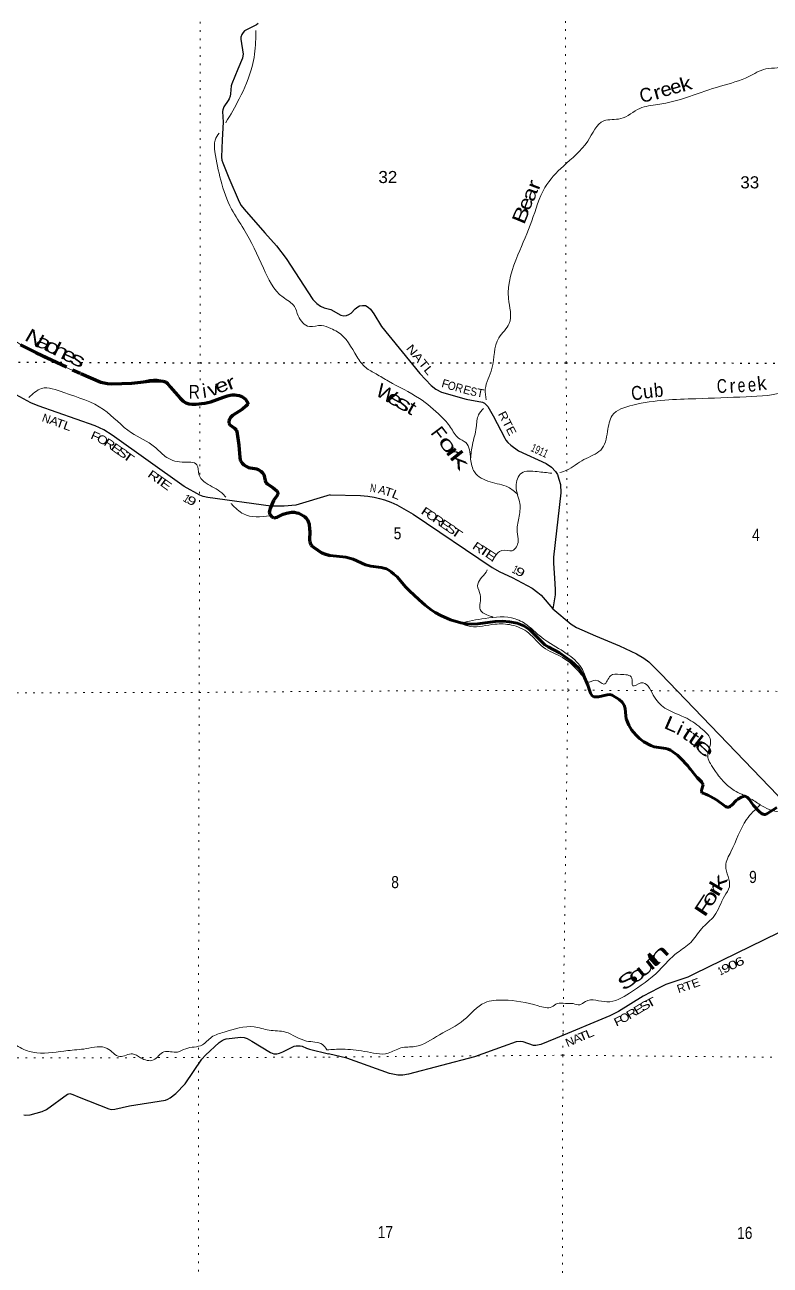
# Model space of a CAD drawing. Header units: feet. Extents: x -252966 to 4, y -183309 to 1368.
# Drawn here: x -67001 to -56218, y -165638 to -147693 of the extents above; entities that cross this region are included whole.
import ezdxf
from ezdxf.enums import TextEntityAlignment as Align

# ---------------------------------------------------------------- set-up
doc = ezdxf.new("R2010")
doc.units = ezdxf.units.FT
doc.header["$LTSCALE"] = 80
doc.linetypes.add('DOTTED', pattern=[1.5, 0.3, -1.2])
doc.linetypes.add('LONG_DASH_SHORT_DASH', pattern=[9.9, 6, -1.2, 1.5, -1.2])
for name, color, linetype, lineweight in [('11', 7, 'LONG_DASH_SHORT_DASH', 60), ('29', 7, 'Continuous', 25), ('30', 7, 'Continuous', 35), ('39', 7, 'Continuous', 13), ('41', 7, 'Continuous', 13), ('6', 7, 'DOTTED', 25), ('7', 7, 'DOTTED', 13)]:
    doc.layers.add(name, color=color, linetype=linetype, lineweight=lineweight)

msp = doc.modelspace()

# ---------------------------------------------------------------- linework, layer by layer
at = {"layer": '11', "lineweight": 70}
for points in [[(-67065.13, -152322.02), (-66830.74, -152437.5), (-66190.46, -152739.05), (-65903.03, -152861.46), (-65805.58, -152883.79), (-65741.23, -152889.08), (-65454.68, -152878.33), (-65152.43, -152844.55), (-65059.51, -152842.48), (-64999.23, -152848.78), (-64970.44, -152856.02), (-64954.62, -152864.96), (-64935.6, -152881.69), (-64897.71, -152930), (-64752.95, -153096.89), (-64710.34, -153136.14), (-64673.22, -153160.08), (-64626.26, -153176.7), (-64584.71, -153183.1), (-64519.61, -153183.18), (-64396.56, -153167.5), (-64310.7, -153148.37), (-64126.15, -153078.26), (-64066.41, -153059.73), (-64032.09, -153052.38), (-64000.8, -153048.3), (-63962.56, -153046.76), (-63934.58, -153048.82), (-63897.63, -153056.86), (-63877.18, -153064.46), (-63848.73, -153079.55), (-63828.13, -153094.47), (-63810.5, -153110.65), (-63793.21, -153130.94), (-63782.97, -153147.42), (-63776.79, -153164.16), (-63775.82, -153174.78), (-63778.28, -153185.39), (-63801.15, -153210.22), (-63853.92, -153252.08), (-63994.49, -153343.59), (-64027.18, -153374.83), (-64041.33, -153398.76), (-64050.76, -153425.75), (-64051.49, -153456.28), (-64034.99, -153479.66), (-63966.59, -153529.53), (-63942.93, -153554), (-63933.58, -153576.02), (-63904.28, -153775.25)], [(-63904.28, -153775.25), (-63891.74, -153952.19), (-63884.71, -153986.73), (-63875.37, -154007.54), (-63854.92, -154035.63), (-63830.41, -154058.8), (-63786.4, -154088.85), (-63765.23, -154097.55), (-63738.31, -154103.38), (-63673.82, -154110.32), (-63650.04, -154115.72), (-63623.44, -154127.2), (-63586.88, -154149.76), (-63560.73, -154172.87), (-63544.56, -154199.03), (-63524.9, -154287.94), (-63514.04, -154313.58), (-63494.33, -154334.49), (-63411.75, -154387.71), (-63353.28, -154434.85), (-63338.97, -154456.93), (-63340.08, -154482.58), (-63349.38, -154501.14), (-63402.85, -154573.3), (-63452.99, -154689.75), (-63463.94, -154743.23), (-63458.59, -154778.12), (-63428.8, -154813.15), (-63399.1, -154825.17), (-63349.59, -154818.38), (-63260.94, -154772.96), (-63215.08, -154756.55), (-63144.96, -154745.47), (-63121.44, -154744.48), (-63099.49, -154745.87), (-63064.93, -154751.85), (-63035.22, -154760.45), (-63000.64, -154775.25), (-62968.55, -154795.04), (-62947.84, -154812.25), (-62930.81, -154830.28), (-62912.34, -154856.22), (-62900.97, -154878.49), (-62888.82, -154918.62), (-62880.01, -154988.92), (-62876.14, -155021.24), (-62875.74, -155046.72), (-62881.38, -155120.76), (-62881.7, -155141.67), (-62878.38, -155172.64), (-62874.11, -155188.41), (-62867.79, -155203.62), (-62858.67, -155218.94), (-62849.69, -155230), (-62824.79, -155251.18), (-62761.01, -155291.72), (-62727.76, -155315.9), (-62703.79, -155330.92), (-62689.12, -155338), (-62677.57, -155342.21), (-62586.92, -155370.38)]]:
    msp.add_lwpolyline(points, dxfattribs=at)
at = {"layer": '11'}
for points in [[(-62583.76, -155369.99), (-62357.88, -155393.04), (-62250.6, -155425.8), (-62070.13, -155503.66), (-61993.94, -155526.75), (-61847.38, -155546.1), (-61805.21, -155554.56), (-61770.28, -155565.58), (-61735.71, -155582.12), (-61698.64, -155607.37), (-61660.3, -155638.91), (-61616.59, -155681.25), (-61491.85, -155822.97), (-61436.29, -155881.12), (-61301.13, -156005.93), (-61206.83, -156088.22), (-61120.96, -156156.28), (-61063.42, -156195), (-60983.09, -156240.3), (-60843.17, -156300.13), (-60691.51, -156344.35), (-60601.5, -156361.11), (-60539.81, -156364.31), (-60445.19, -156358.75), (-60197.35, -156323.6), (-60090.79, -156318.33), (-59991.1, -156328.19), (-59879.01, -156351.62), (-59782.88, -156388.91), (-59700.85, -156442.82), (-59666.24, -156473.87), (-59518.86, -156626.79), (-59475.86, -156661.34), (-59428.23, -156690.8), (-59263.72, -156776.43), (-59099.57, -156892.48), (-58986.67, -157001.83), (-58920.24, -157103.11), (-58855.56, -157246.11), (-58816.18, -157361.36), (-58793.14, -157399.11), (-58770.4, -157413.22), (-58751.42, -157417.34), (-58701.74, -157413.76), (-58575.95, -157384.97), (-58538.4, -157383.7), (-58505.4, -157391.97), (-58402.5, -157452.72), (-58361.08, -157490.4), (-58329.76, -157535.83), (-58314.66, -157583.77), (-58308.06, -157689.67), (-58299.47, -157734.67), (-58262.73, -157825.12), (-58223.19, -157894.78), (-58163.16, -157966.86), (-58109.74, -158016.33), (-58044.45, -158064.61), (-57946.33, -158120.65), (-57895.24, -158137.14), (-57727.67, -158161.74), (-57691.72, -158173.06), (-57661.31, -158188.45), (-57560.73, -158261.13), (-57517.38, -158300.27), (-57409.64, -158413.59), (-57270.05, -158593.07), (-57194.81, -158666.53), (-57190.08, -158676.69), (-57188.88, -158688.71), (-57190.77, -158703.06), (-57206.42, -158752.66), (-57210.82, -158770.48), (-57211.64, -158783.41), (-57208.99, -158794.56), (-57203.09, -158802.55), (-57191.57, -158809.86)], [(-57189.3, -158810.98), (-57137.71, -158828.41), (-57123.18, -158835.23), (-56996.51, -158906.64), (-56884.04, -158987.48), (-56864.08, -158999.75), (-56843.38, -159009.87), (-56832.45, -159012.37), (-56820.86, -159011.68), (-56807.15, -159006.96), (-56795.45, -159000.08), (-56772.42, -158980.71), (-56709.45, -158913.89), (-56686.71, -158895.17), (-56631.6, -158865.79), (-56611.23, -158857.62), (-56597.08, -158854.02), (-56584.2, -158853), (-56572.04, -158855.01), (-56563.99, -158858.78), (-56552.06, -158867.16), (-56541.63, -158876.35), (-56526.52, -158892.87), (-56459.6, -158987.54), (-56379.23, -159074.94), (-56343.03, -159105.03), (-56309.08, -159118), (-56290.37, -159116.39), (-56267.09, -159107.27), (-56121.11, -159015.54)]]:
    msp.add_lwpolyline(points, dxfattribs=at)
at = {"layer": '29'}
for points in [[(-63623.22, -147672.6), (-63648.41, -147693.34), (-63803.84, -147770.01), (-63822.74, -147782.7), (-63841.59, -147802.33), (-63861.3, -147832.99), (-63876.62, -147870.23), (-63878.11, -147900.3), (-63841.59, -148115.57), (-63844.68, -148141.01), (-63850.35, -148176.91), (-63916.9, -148334.55), (-64007.41, -148546.55), (-64015.71, -148577.89), (-64026.01, -148690.03), (-64030.94, -148723.44), (-64043.76, -148761.88), (-64058.85, -148789.7), (-64120.69, -148881.15), (-64137.67, -148923.15), (-64140.94, -148947.42), (-64131.62, -149103.48), (-64144.38, -149355.72), (-64155.12, -149605.98), (-64150.23, -149651.13), (-64136.01, -149691.66), (-64050.23, -149907.52), (-63900.68, -150255.72), (-63868.94, -150305.01), (-63826.81, -150362.5), (-63530.02, -150702.07), (-63359.78, -150890.11), (-63219.55, -151073.84), (-62833.34, -151664.71), (-62776.1, -151723.59), (-62721.05, -151762.6), (-62668.3, -151785.55), (-62575.68, -151809.71)], [(-62575.68, -151809.71), (-62429.83, -151891.73), (-62385.76, -151904.09), (-62347.2, -151900.62), (-62311.7, -151886.44), (-62281.73, -151863.5), (-62220.02, -151801.75), (-62182.99, -151771.76), (-62160.07, -151759.41), (-62115.68, -151753.79), (-62071.91, -151755.88), (-62034.88, -151778.81), (-62001.38, -151805.28), (-61951.76, -151876.81), (-61842.31, -152055.56), (-61285.96, -152739.22), (-61123.32, -152913.28), (-61056.32, -152966.21), (-60974.3, -153007.17), (-60613.62, -153109.27), (-60379.08, -153154.61), (-60348.56, -153166.27), (-60335.19, -153179.69), (-60303.45, -153214.97), (-60223.56, -153349.64), (-60056.65, -153670.83), (-60039.99, -153702.66), (-60014.29, -153733.68), (-59968.45, -153776.03), (-59856.94, -153858.1), (-59460.55, -154038.45), (-59381.32, -154091.84), (-59322.7, -154157.32), (-59296.69, -154201.23), (-59275.1, -154265.67), (-59250.85, -154345.91), (-59246.03, -154466), (-59354.88, -155395.67), (-59353.57, -155480.22), (-59336.62, -155696.49), (-59326.67, -155861.45), (-59329.83, -155938.73), (-59362.98, -156140.71)], [(-62583.07, -154491.41), (-63078.63, -154640.8), (-63248.36, -154659.16), (-63440.87, -154654.88), (-64355.52, -154532.18), (-64420.09, -154515.75), (-64470.84, -154496), (-64693.87, -154373.52), (-65737.48, -153627.62), (-65856.15, -153551.91), (-65982.46, -153496.89), (-66808.65, -153205.92), (-66913.49, -153159.8), (-67230.99, -152989.24)], [(-62583.07, -154491.41), (-62143.82, -154501.87), (-62038.65, -154511.66), (-61948.5, -154525.87), (-61867.61, -154545.18), (-61797, -154565.86), (-61707.15, -154599.88), (-61620.55, -154638.78), (-61382.67, -154770.33), (-60240.84, -155545.33), (-60127.15, -155607.39), (-59952.62, -155689.05), (-59662.46, -155844.8), (-59577.04, -155903.8), (-59531.19, -155942.62), (-59362.98, -156140.71)], [(-59362.98, -156140.71), (-59099.25, -156364.36), (-59018.12, -156413.68), (-58744.94, -156534.47), (-58398.53, -156678.52), (-58154.16, -156791.25), (-58044.26, -156856.64), (-57974.32, -156911.22), (-57806.6, -157076.14), (-56108, -158843.05), (-56054.24, -158913.73), (-55958.9, -159116.1), (-55839.56, -159322.94), (-55803.87, -159368.92), (-55772.13, -159397.15), (-55726.29, -159432.44), (-55653.7, -159470.09), (-54850.46, -159748.8)], [(-55287.4, -160432.92), (-57320.2, -161429.65), (-57411.75, -161469.92), (-57725.73, -161577.85), (-57835.97, -161627.68), (-58055.3, -161746.56), (-58413.37, -161966), (-58538.35, -162028.09), (-59324.63, -162355.98), (-59536.51, -162444.14), (-59607.03, -162461.78), (-59642.22, -162460.29), (-59790.4, -162405.32), (-59836.57, -162403.16), (-59892.67, -162408.85), (-60081.75, -162475.86), (-60493.87, -162621.68), (-61452.35, -162876.54), (-61534.18, -162886.99), (-61604.71, -162886.99), (-61675.24, -162876.4), (-61727.19, -162863), (-62340.09, -162641.4), (-62605.31, -162579.99)], [(-67014.55, -163461.07), (-66988.27, -163469.32), (-66924.79, -163464.94), (-66747.6, -163413.76), (-66686.17, -163386.08), (-66384.3, -163165.14), (-66365.47, -163157.17), (-66351.23, -163156.07), (-66307.45, -163169.21), (-66214.49, -163208.96), (-65785.62, -163377.64), (-65748.12, -163384.98), (-65699.96, -163382.79), (-65484.66, -163334.69), (-64966.89, -163249.91), (-64930.48, -163237.12), (-64897.64, -163217.4), (-64816.64, -163151.68), (-64681.83, -163012.51), (-64437.56, -162656.5), (-64385.38, -162599.66), (-64187.26, -162414.55), (-64146.15, -162387.11), (-64117.21, -162372.93), (-64086.56, -162364.17), (-63877.19, -162339.82), (-63828.24, -162344.45), (-63782.27, -162359.79), (-63717.53, -162395.55), (-63448.89, -162560.57), (-63399.17, -162578.84), (-63355.39, -162578.84), (-63318.17, -162572.27), (-63270.5, -162552.41), (-63105.82, -162469.31), (-63077.21, -162462.27), (-63019.35, -162463.84), (-62987.61, -162471.51), (-62927.35, -162497.87), (-62884.72, -162513.13), (-62605.31, -162579.42)]]:
    msp.add_lwpolyline(points, dxfattribs=at)
at = {"layer": '39'}
for points in [[(-52653.74, -145157.06), (-52987.28, -145271.46), (-53174.18, -145392), (-53200.39, -145520.71), (-53280.84, -145657.42), (-53546.09, -145785.94), (-53960, -145928.44), (-54271.53, -146171.58), (-54850.38, -146619.67), (-54981.14, -146881.05), (-54963.34, -147261.2), (-55021.78, -147518.6), (-55293.18, -147822.11), (-55618.75, -148029.04), (-55853.81, -148065.06), (-55978.49, -148264.09), (-56281.87, -148332.25), (-56527.02, -148442.69), (-56936.9, -148581.17), (-57845.06, -148848), (-58104.23, -148902.11), (-58379.54, -149050.74), (-58624.63, -149082.74), (-58857.86, -149376.22), (-59209.65, -149735.98), (-59477.05, -150047.54), (-59666.22, -150530.12), (-59867.45, -151020.73), (-60002.5, -151652.18), (-59992.72, -152014.23), (-60143.52, -152221.28), (-60244.28, -152665.71), (-60338.91, -152965.33), (-60326.94, -153119.81)], [(-63660.74, -147775.08), (-63661.73, -147940.16), (-63712.23, -148296.2), (-63899.47, -148764.79), (-64090.63, -149106.64), (-64093.53, -149111.69)], [(-64190.12, -149262.97), (-64245.55, -149360), (-64249.71, -149533.01), (-64165.62, -149941.45), (-64009.2, -150362.01), (-63832.59, -150647.81), (-63549.68, -151215.32), (-63264.66, -151633.97), (-63099.99, -151768.87), (-63045.83, -151903.7), (-62883.18, -152058.72), (-62710.36, -152042.75), (-62575.71, -152086.55)], [(-69188.16, -151214.97), (-69147.01, -151331.96), (-69098.67, -151545.53), (-68843.11, -151724.65), (-68604.57, -151782.98), (-68398.23, -151849.07), (-68189.09, -152051.94), (-67950.84, -152144.44), (-67513.39, -152200.43), (-67280.39, -152204.41), (-67032.47, -152339.22), (-66196.25, -152736.42), (-65741.57, -152889.07), (-65438.12, -152877.56), (-64985.87, -152851.22), (-64872.33, -152960.77), (-64709.16, -153137.1), (-64385.98, -153165.98), (-64019.33, -153050.43), (-63844.83, -153082.07), (-63783.54, -153193.19), (-63860.44, -153256.89), (-64007.95, -153354.18), (-64052.98, -153448.32), (-63933.58, -153576.02), (-63905.14, -153767.3), (-63888.86, -153970.54), (-63791.44, -154085.99), (-63635.06, -154121.5), (-63561.18, -154172.4), (-63502.29, -154327.74), (-63402.43, -154394.95), (-63338.7, -154457.83), (-63408.13, -154583.93), (-63463.91, -154758.41), (-63408.24, -154823.24), (-63214.79, -154756.5), (-63104.2, -154745.37), (-62910.34, -154859.62), (-62877.51, -155008.71), (-62863.24, -155211.94), (-62773.46, -155283.08), (-62677.56, -155342.21), (-62586.92, -155370.38)], [(-60552.29, -153975.83), (-60622.71, -153737.46), (-60727.12, -153671.01), (-60841.51, -153518.07), (-60982, -153355.04), (-61293.17, -153097.36), (-61738.94, -152849.64), (-61919.65, -152742.9), (-62068.23, -152652.28), (-62196.68, -152493.29), (-62475.64, -152135.07), (-62575.71, -152086.55)], [(-55184.26, -152729.82), (-55413.31, -152808.09), (-55636.31, -152840.1), (-55955.8, -152980.66), (-56566.54, -153074.74), (-57293.73, -153102.35), (-58205.77, -153194.2), (-58503.18, -153344.82), (-58569.64, -153576.08), (-58670.27, -153845.52), (-58911.42, -153982.11), (-59162.63, -154136.79), (-59259.49, -154171.72)], [(-64094.62, -154527.09), (-64152.99, -154463.79), (-64375.94, -154324.82), (-64482.34, -154200.01), (-64510.37, -154059.17), (-64725.35, -154018.78), (-64970.44, -153936.12), (-65123.06, -153797.2), (-65458.48, -153595.78), (-65860.12, -153259.52), (-66434.64, -153011.66), (-66760.13, -152955.09), (-66944.19, -153086.38)], [(-60366.09, -153243.02), (-60435.6, -153333.33), (-60469.89, -153518.34), (-60526.31, -153767.7), (-60552.92, -153973.7)], [(-60552.58, -153974.85), (-60496.47, -154161.95), (-60267.57, -154306.93), (-60008.5, -154383.56), (-59866.42, -154487.45)], [(-59378.09, -154180.65), (-59588.5, -154156.59), (-59815.51, -154178.54), (-59893.99, -154369.56), (-59839.93, -154619.01), (-59854.15, -154828.17), (-59878.4, -155029.29), (-59862.42, -155162.05), (-59950.91, -155300.76), (-60099.55, -155296.63), (-60206.09, -155397.11), (-60241.86, -155458.16)], [(-63450.39, -154798.54), (-63837.74, -154769.8), (-64010.44, -154624.83), (-64015.93, -154619.18)], [(-62582.42, -155370.12), (-62345.28, -155395.01), (-62122.78, -155485.2), (-61994.99, -155524.01), (-61793.03, -155558.26), (-61680.69, -155623.3), (-61531.16, -155780.86), (-61499.78, -155816.25), (-61200.27, -156091.37), (-60933.9, -156279.54), (-60704.78, -156347.67)], [(-60309.86, -155577.7), (-60328.78, -155610.22), (-60451.46, -155809.25), (-60411.38, -155936), (-60413.47, -156054.66), (-60413.54, -156153.22), (-60315.17, -156229.72), (-60225.84, -156267.45), (-60224.35, -156268.54)], [(-60703.06, -156348.22), (-60342.8, -156280.28), (-59908.64, -156285.72), (-59802.22, -156332.52), (-59551.2, -156533.44), (-59433.07, -156620.87), (-59131.3, -156812), (-58933.18, -157021.5), (-58869.32, -157193.16)], [(-60704.78, -156347.67), (-60555.3, -156396.45), (-60199.3, -156364.48), (-59959.68, -156377.1), (-59710.68, -156491.93), (-59501.85, -156697.85), (-59223.44, -156845.11), (-58871.29, -157191.38)], [(-58871.29, -157191.38), (-58865.54, -157196.23), (-58740.98, -157174.2), (-58622.51, -157230.61), (-58528.01, -157110), (-58385.37, -157092), (-58220.69, -157144.42), (-58204.7, -157257.07), (-58088.17, -157214.92), (-57909.51, -157390.03), (-57740.91, -157577.21), (-57423.64, -157726.29), (-57196.76, -157887.36), (-57080.37, -158042.32), (-57120.72, -158291.69), (-57082.62, -158380.22), (-57010.39, -158496.93), (-56885.96, -158647.87), (-56737.4, -158768.66), (-56520.53, -158879.45), (-56363.92, -158976.11), (-56231.39, -159046.6), (-56218.54, -159052.47)], [(-58868.3, -157194.74), (-58811.44, -157379.31), (-58628.7, -157399.08), (-58538.56, -157381.95), (-58451.9, -157421.81), (-58317.2, -157558.9), (-58301.79, -157727.86), (-58237.9, -157878.55), (-57987.44, -158098.87), (-57629.73, -158206.18), (-57488.82, -158328.33), (-57314.24, -158534.95), (-57188.73, -158679.93), (-57195.01, -158707.34), (-57201.85, -158725.6), (-57207.56, -158791.81), (-57048.96, -158877.43), (-56858.41, -159000.72), (-56629.06, -158864.88), (-56576.58, -158854.6), (-56571.29, -158854.88)], [(-56218.54, -159052.47), (-56088.38, -159084.66), (-55802.95, -159147.76), (-55606.24, -159030.71), (-55606.11, -158857.74), (-55579.91, -158729.03), (-55475.41, -158666.76), (-55288.67, -158779.53), (-54819.39, -159033.59), (-54675.63, -159070.13), (-54559.73, -159111.94), (-54373.05, -159287.07), (-54288.81, -159474.18), (-54347.3, -159793.94), (-54321.34, -160003.13), (-54299.33, -160123.83), (-54285.4, -160300.84), (-54145.05, -160513.13), (-54116.92, -160658.98), (-54081.15, -160878.44), (-53994.7, -161097.54), (-53834.13, -161276.66), (-53683.53, -161355.22), (-53654.42, -161513.19), (-53636.16, -161691.28), (-53590.52, -161823.71), (-53535.75, -161951.57), (-53212.11, -162232.51), (-52941.03, -162375.51), (-52736.15, -162399.8), (-52636.63, -162485.84), (-52599.7, -162601.03), (-52661.73, -162705.04), (-52771.27, -162901.39), (-52753.01, -163033.82), (-52642.32, -163190.32), (-52611.53, -163189.08), (-52401.58, -163307.81), (-52355.94, -163472.2), (-52346.81, -163668.56), (-52255.53, -163874.05), (-52238.21, -163886.77)], [(-56362.91, -158976.16), (-56558.92, -159191.17), (-56786.25, -159655.62), (-56860.72, -159860.72), (-56808.72, -160164.47), (-56879.12, -160299.17), (-57023.95, -160580.65), (-57210.91, -160769.58), (-57367.74, -160970.59), (-57560.68, -161115.26), (-57826.03, -161374.53), (-58252.12, -161702.05), (-58579.64, -161828.52), (-58891, -161822.26), (-58973.39, -161870.47), (-59065.78, -161854.31), (-59180.28, -161850.2), (-59300.81, -161852.12), (-59377.17, -161900.34), (-59574.02, -161886.11), (-60074.15, -161803.27), (-60347.36, -161841.29), (-60648.86, -162090.47), (-61000.55, -162303.4), (-61358.23, -162474.1), (-61559.12, -162494.06), (-61743.98, -162570.36), (-62087.46, -162543.95), (-62408.84, -162513.54), (-62631.82, -162521.42)], [(-70801.49, -161280.6), (-70492.21, -161516.2), (-70146.62, -161566.75), (-69750.9, -161752.12), (-69238.69, -162028.1), (-68885.32, -162408.58), (-68352.85, -162467.31), (-68111.7, -162451.39), (-67739.97, -162477.82), (-67253.62, -162399.72), (-67042.71, -162504.49), (-66827.74, -162565), (-66379.61, -162533.14), (-66112.33, -162505.18), (-65808.89, -162501.38), (-65626.12, -162618.19), (-65441.22, -162580.11), (-65326.72, -162636.52), (-65139.87, -162668.85), (-64989.07, -162552.28), (-64792.14, -162554.43), (-64673.55, -162506.24), (-64432.37, -162450.09), (-64299.66, -162339.55), (-64114.73, -162265.25), (-63684.65, -162189.12), (-63467.66, -162237.56), (-63228.56, -162265.9), (-62925.23, -162394.88), (-62696.19, -162445.34), (-62631.82, -162521.42)]]:
    msp.add_spline(points, degree=3, dxfattribs=at)
at = {"layer": '6'}
msp.add_line((-61368, -152587.28), (-62577.81, -152583.52), dxfattribs=at)
for points in [[(-93866.19, -152383.64), (-90258.45, -152450.88), (-84935.41, -152499.07), (-80564.84, -152528.45), (-75247.81, -152556.53), (-69930.77, -152560.46), (-69729.82, -152564.63), (-66466.41, -152575.78)], [(-66184.33, -152576.74), (-64465.03, -152582.61), (-62577.81, -152583.52)], [(-31288.91, -152629.03), (-32812.58, -152623.79), (-33166.12, -152625.54), (-37946.98, -152623.99), (-43260.14, -152605.95), (-48559.26, -152606.03), (-53870.43, -152596.04), (-59169.54, -152586.06), (-61121.54, -152588.05)]]:
    msp.add_lwpolyline(points, dxfattribs=at)
at = {"layer": '7'}
for p, q in [((-64465.97, -152834.24), (-64465.03, -152580.6)), ((-64471.03, -154200.18), (-64467.14, -153150.96)), ((-59215.12, -162275.31), (-59215.72, -162326.68))]:
    msp.add_line(p, q, dxfattribs=at)
for points in [[(-59197.14, -137428.62), (-59175.91, -141990.41), (-59179.75, -147278.17), (-59169.53, -152571.98), (-59145.79, -156794.54)], [(-64463.58, -145776.69), (-64463.01, -147291.8), (-64465.03, -152580.6)], [(-64600.79, -183216.97), (-64561.14, -178477.33), (-64535, -173178.49), (-64490.77, -167889.73), (-64488.78, -162635.13), (-64478.72, -157352.37), (-64471.81, -154411.35)], [(-59145, -156934.23), (-59142.84, -157318.72), (-59215.12, -162275.31)], [(-69757.59, -157360.54), (-64478.72, -157352.37), (-62590.89, -157334.63)], [(-62590.89, -157334.63), (-59142.84, -157318.72), (-53833.7, -157348.82), (-48524.53, -157334.67), (-43249.51, -157332.57), (-37964.5, -157388.8), (-32840.12, -157364.46), (-31295.43, -157368.88)], [(-59217.35, -162464.91), (-59218.99, -162604.42), (-59226.85, -167888.15), (-59244.74, -173173.9), (-59258.64, -178481.77), (-59252.54, -181733.72)], [(-68789.74, -162636.85), (-64488.78, -162635.13), (-62605.44, -162627.01)], [(-62605.44, -162627.01), (-59217.71, -162600.71), (-53901.83, -162650.62), (-48584.62, -162634.46), (-43287.52, -162650.48), (-37980.38, -162672.53), (-32839.96, -162678.37), (-31302.72, -162665.77)]]:
    msp.add_lwpolyline(points, dxfattribs=at)

# ---------------------------------------------------------------- texts
at = {"layer": '30'}
for s, rotation, width, p in [('NATL', 309.138, 1.25, (-61328.86, -152575.6)), ('F', 344.194, 1.05, (-60932.23, -152943.95)), ('O', 344.194, 0.9, (-60839.66, -152974.13)), ('R', 344.194, 0.95, (-60732.35, -153003.51)), ('S', 349.059, 0.9, (-60518.14, -153058.2)), ('T', 349.059, 1.05, (-60422.93, -153079.1)), ('A', 340.599, 1.15, (-66595.69, -153482.29)), ('T', 340.599, 1.25, (-66506.51, -153516.9)), ('L', 340.599, 1.25, (-66403.04, -153553.34)), ('RTE', 297.459, 1.15, (-60073.93, -153485.76)), ('F', 336.462, 1.25, (-66003.31, -153698.66)), ('O', 327.463, 1.25, (-65909.05, -153746.38)), ('R', 327.463, 1.3, (-65805.3, -153806.59)), ('E', 324.445, 1.5, (-65704.78, -153876.25)), ('1911', 335.535, 0.7, (-59577.61, -153908.28)), ('S', 324.445, 1.5, (-65619.89, -153934.41)), ('T', 324.445, 1.7, (-65537.9, -153995.21)), ('R', 324.445, 1.4, (-65169.97, -154268.25)), ('T', 324.445, 1.7, (-65082.29, -154330.28)), ('E', 324.445, 1.5, (-64991.94, -154393.3)), ('1', 327.226, 0.85, (-64691.21, -154595.24)), ('N', 352.995, 0.75, (-61968.54, -154454.74)), ('T', 342.213, 1.2, (-61754.85, -154507.62)), ('L', 337.547, 1.3, (-61650.97, -154546.32)), ('9', 331.226, 1.5, (-64617, -154631.45)), ('F', 325.834, 1.55, (-61220.37, -154796.85)), ('O', 325.834, 1.3, (-61145.88, -154846.44)), ('R', 325.834, 1.35, (-61049.69, -154911.74)), ('E', 325.834, 1.45, (-60950.14, -154979.25)), ('S', 325.834, 1.45, (-60865.47, -155036.77)), ('T', 325.834, 1.65, (-60786.51, -155093.51)), ('R', 325.834, 1.35, (-60472.93, -155305.07)), ('T', 325.834, 1.65, (-60382.2, -155359.79)), ('E', 325.834, 1.45, (-60289.39, -155420.04)), ('1', 331.774, 0.7, (-59935.03, -155625.49)), ('9', 331.774, 1.5, (-59863.51, -155661.05)), ('9', 26.12, 1.4, (-56831.72, -161394.31)), ('0', 26.12, 1.5, (-56733.39, -161347.89)), ('6', 26.12, 1.5, (-56636.03, -161300.22)), ('E', 20.243, 1.1, (-57275.38, -161610.92)), ('1', 26.12, 0.65, (-56909.78, -161434.45)), ('T', 18.97, 1.25, (-57384.02, -161650.72)), ('E', 31.502, 1.4, (-58086.72, -161984.59)), ('S', 31.502, 1.4, (-57999.34, -161933.07)), ('T', 28.458, 1.5, (-57916.81, -161890.09)), ('F', 25.637, 1.3, (-58387.56, -162160.3)), ('O', 28.418, 1.15, (-58297.32, -162110.52)), ('R', 31.502, 1.3, (-58190.91, -162047.64)), ('N', 22.637, 1.05, (-59092.93, -162460.53)), ('A', 22.637, 1.2, (-58989.14, -162412.25)), ('T', 22.637, 1.35, (-58903.01, -162379.12)), ('L', 22.637, 1.3, (-58805.79, -162337.39))]:
    msp.add_text(s, height=120, rotation=rotation, dxfattribs=dict(at, width=width)).set_placement(p, align=Align.CENTER)
for s, rotation, p in [('E', 344.194, (-60618.18, -153034.53)), ('N', 340.599, (-66707.96, -153445.87)), ('A', 345.213, (-61845.58, -154480.61)), ('R', 18.97, (-57486.92, -161684.99))]:
    msp.add_text(s, height=120, rotation=rotation, dxfattribs=at).set_placement(p, align=Align.CENTER)
at = {"layer": '41'}
for s, rotation, width, p in [('e', 15.974, 1.1, (-57699.35, -148719.73)), ('e', 15.974, 1.1, (-57559.22, -148681.25)), ('k', 16.773, 1.25, (-57412.15, -148643.18)), ('C', 12.058, 0.95, (-57994.61, -148803.74)), ('r', 15.974, 1.25, (-57824.85, -148764.44)), ('r', 69.309, 1.35, (-59546.49, -150038.92)), ('e', 69.302, 1.2, (-59670.93, -150312.01)), ('a', 69.302, 1.3, (-59607.81, -150175.77)), ('B', 67.586, 1.4, (-59731.9, -150479.84)), ('N', 330.167, 1.35, (-66905.67, -152312.96)), ('a', 334.167, 1.45, (-66766.72, -152375.07)), ('c', 334.167, 1.55, (-66644.63, -152435.22)), ('h', 334.167, 1.45, (-66518.65, -152499.62)), ('e', 335.016, 1.35, (-66398.27, -152559.03)), ('s', 335.016, 1.55, (-66271.93, -152620.19)), ('v', 18.056, 1.2, (-64244.7, -153050.29)), ('e', 21.534, 1.25, (-64120.15, -153000.62)), ('r', 21.023, 1.35, (-63988.02, -152959.98)), ('W', 329.473, 1.15, (-61819.2, -153115.83)), ('b', 5.549, 0.9, (-57823.17, -153076.51)), ('C', 2.282, 0.75, (-56912.85, -153018.48)), ('e', 2.282, 0.75, (-56629.33, -153006.82)), ('e', 4.6, 0.8, (-56474.07, -152998.17)), ('R', 359.869, 0.85, (-64549.76, -153103.68)), ('e', 330.966, 1.45, (-61692.38, -153186.05)), ('C', 7.236, 0.85, (-58134.29, -153118.05)), ('s', 330.911, 1.7, (-61568.04, -153254.18)), ('t', 330.911, 1.35, (-61448.17, -153321.63)), ('o', 306.578, 1.7, (-60956.93, -153823.48)), ('r', 305.767, 1.85, (-60874.09, -153939.6)), ('k', 308.458, 2, (-60788.32, -154049.21)), ('L', 336.527, 1.35, (-57679.07, -157901.35)), ('i', 334.667, 1.15, (-57560.89, -157963.17)), ('t', 327.089, 1.5, (-57464.83, -158026.77)), ('t', 326.089, 1.55, (-57376.16, -158089.35)), ('l', 322.215, 1.5, (-57322.03, -158139.42)), ('e', 316.733, 1.95, (-57232.07, -158222.82)), ('k', 59.053, 1.7, (-56881.66, -160150.69)), ('o', 58.972, 1.5, (-57015.22, -160379)), ('r', 59.337, 1.7, (-56935.56, -160258.73)), ('F', 56.574, 1.9, (-57085.12, -160492.92)), ('h', 44.36, 2.1, (-57766.58, -161216.31)), ('u', 38.177, 1.9, (-57971.01, -161406.03)), ('t', 41.044, 1.85, (-57849.94, -161302.53)), ('S', 34.641, 1.65, (-58223.72, -161595.5)), ('o', 34.641, 1.6, (-58099.65, -161512.37))]:
    msp.add_text(s, height=200, rotation=rotation, dxfattribs=dict(at, width=width)).set_placement(p, align=Align.CENTER)
for s, rotation, p in [('i', 8.397, (-64389.59, -153088.35)), ('r', 2.282, (-56759.4, -153013.93)), ('k', 6.723, (-56328.22, -152978.07)), ('u', 7.236, (-57972.63, -153094.04)), ('F', 307.01, (-61089.98, -153663.97))]:
    msp.add_text(s, height=200, rotation=rotation, dxfattribs=at).set_placement(p, align=Align.CENTER)
at = {"layer": '7'}
for s, width, p in [('32', 1.05, (-61885.64, -149982.73)), ('33', 1.05, (-56650.11, -150059.46)), ('5', 0.85, (-61664.51, -155136.86)), ('4', 0.85, (-56480.11, -155159.43)), ('8', 0.85, (-61700.01, -160183.47)), ('9', 0.85, (-56522.48, -160108.82)), ('17', 0.85, (-61895.13, -165246.81)), ('16', 0.85, (-56696.01, -165258.21))]:
    msp.add_text(s, height=175, dxfattribs=dict(at, width=width)).set_placement(p)

doc.saveas('drawing.dxf')
